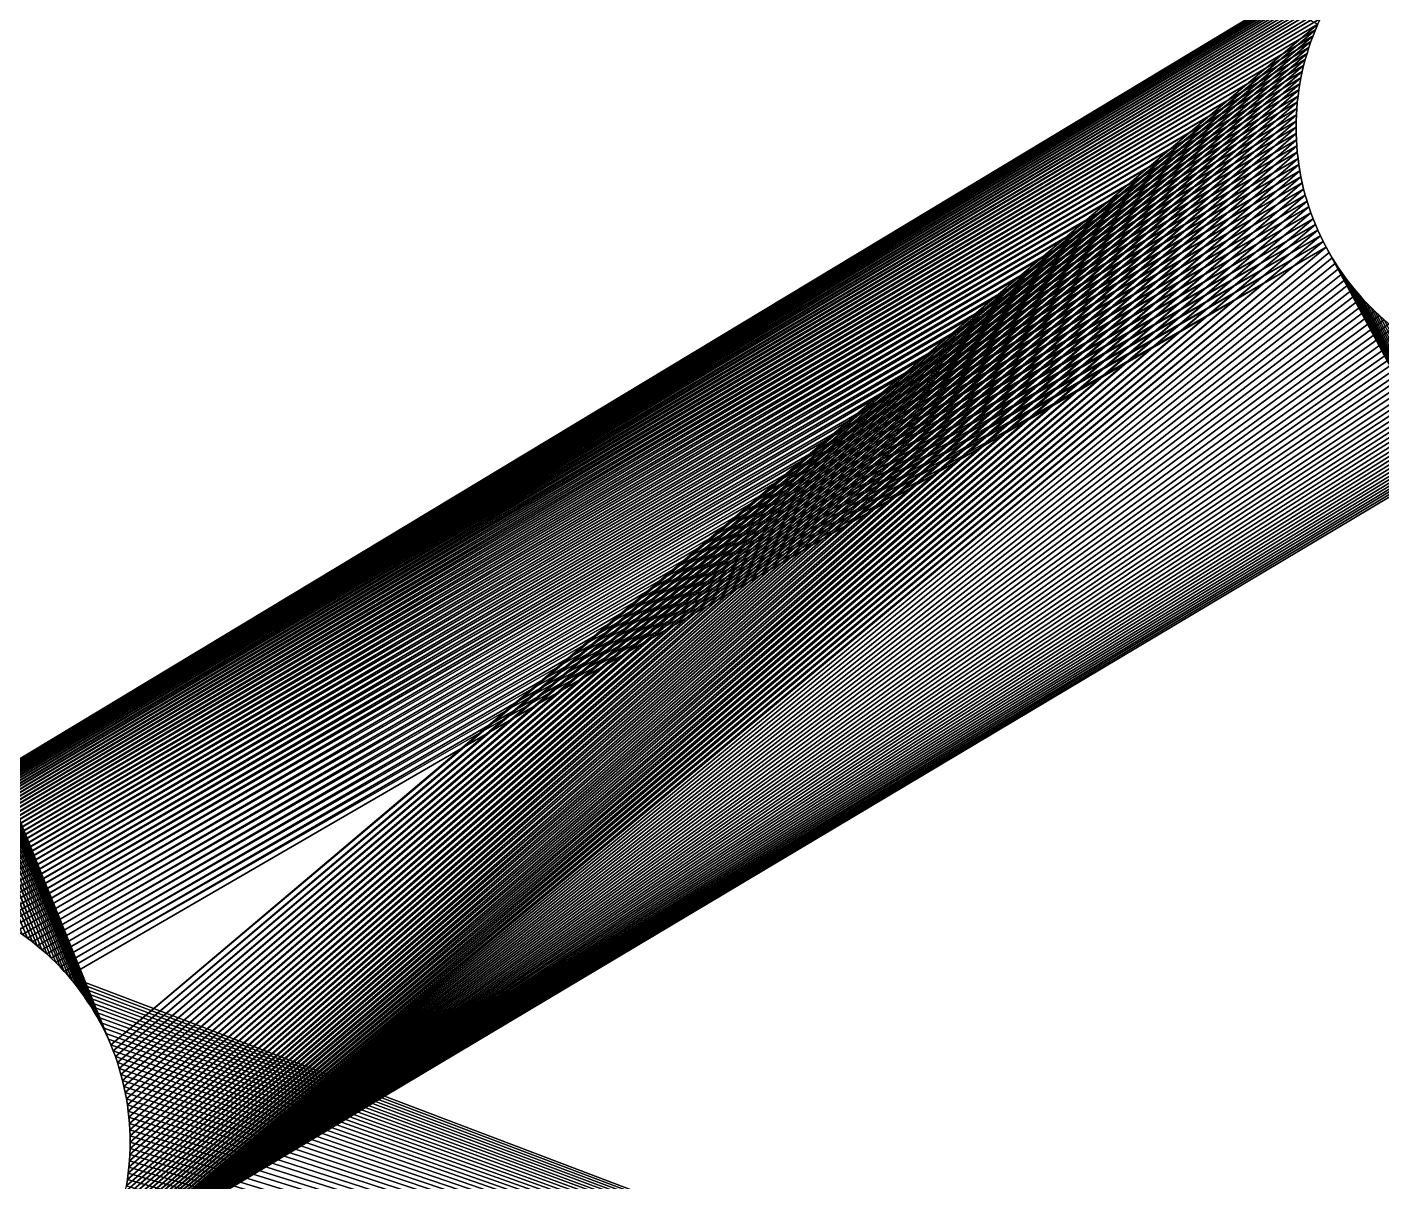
# Model space of a CAD drawing. Extents: x -751 to -532, y 243 to 386.
# Drawn here: x -572.05 to -546.67, y 253.88 to 275.51 of the extents above; entities that cross this region are included whole.
import ezdxf

# ---------------------------------------------------------------- set-up
doc = ezdxf.new("R2010")
doc.units = 0

msp = doc.modelspace()

# ---------------------------------------------------------------- linework, layer by layer
for points in [[(-571.771, 258.227, -3.492), (-586.206, 294.025, -3.492), (-586.01, 294.174, -3.492)], [(-571.683, 258.149, -3.492), (-586.01, 294.174, -3.492), (-585.825, 294.335, -3.492)], [(-571.683, 258.149, -3.492), (-571.771, 258.227, -3.492), (-586.01, 294.174, -3.492)], [(-571.598, 258.07, -3.492), (-571.683, 258.149, -3.492), (-585.825, 294.335, -3.492)], [(-571.514, 257.988, -3.492), (-571.598, 258.07, -3.492), (-585.825, 294.335, -3.492)], [(-571.432, 257.904, -3.492), (-571.514, 257.988, -3.492), (-585.825, 294.335, -3.492)], [(-571.353, 257.819, -3.492), (-571.432, 257.904, -3.492), (-585.825, 294.335, -3.492)], [(-571.275, 257.731, -3.492), (-571.353, 257.819, -3.492), (-585.825, 294.335, -3.492)], [(-571.2, 257.642, -3.492), (-571.275, 257.731, -3.492), (-585.825, 294.335, -3.492)], [(-571.127, 257.551, -3.492), (-571.2, 257.642, -3.492), (-585.825, 294.335, -3.492)], [(-571.056, 257.458, -3.492), (-571.127, 257.551, -3.492), (-585.825, 294.335, -3.492)], [(-570.988, 257.363, -3.492), (-571.056, 257.458, -3.492), (-585.825, 294.335, -3.492)], [(-570.922, 257.266, -3.492), (-570.988, 257.363, -3.492), (-585.825, 294.335, -3.492)], [(-570.858, 257.168, -3.492), (-570.922, 257.266, -3.492), (-585.825, 294.335, -3.492)], [(-570.797, 257.069, -3.492), (-570.858, 257.168, -3.492), (-585.825, 294.335, -3.492)], [(-570.738, 256.968, -3.492), (-570.797, 257.069, -3.492), (-585.825, 294.335, -3.492)], [(-570.681, 256.866, -3.492), (-570.738, 256.968, -3.492), (-585.825, 294.335, -3.492)], [(-570.627, 256.762, -3.492), (-570.681, 256.866, -3.492), (-585.825, 294.335, -3.492)], [(-570.576, 256.657, -3.492), (-570.627, 256.762, -3.492), (-585.825, 294.335, -3.492)], [(-570.528, 256.55, -3.492), (-570.576, 256.657, -3.492), (-585.825, 294.335, -3.492)], [(-570.482, 256.443, -3.492), (-570.528, 256.55, -3.492), (-585.825, 294.335, -3.492)], [(-570.482, 256.443, -3.492), (-585.825, 294.335, -3.492), (-547.869, 275.567, -3.492)], [(-571.86, 258.302, -3.492), (-586.411, 293.891, -3.492), (-586.206, 294.025, -3.492)], [(-571.771, 258.227, -3.492), (-571.86, 258.302, -3.492), (-586.206, 294.025, -3.492)], [(-572.044, 258.446, -3.492), (-586.847, 293.665, -3.492), (-586.625, 293.77, -3.492)], [(-572.044, 258.446, -3.492), (-572.139, 258.514, -3.492), (-586.847, 293.665, -3.492)], [(-571.951, 258.375, -3.492), (-586.625, 293.77, -3.492), (-586.411, 293.891, -3.492)], [(-571.951, 258.375, -3.492), (-572.044, 258.446, -3.492), (-586.625, 293.77, -3.492)], [(-571.86, 258.302, -3.492), (-571.951, 258.375, -3.492), (-586.411, 293.891, -3.492)], [(-577.33, 258.705, 3.492), (-546.713, 277.166, 3.492), (-586.411, 293.891, 3.492)], [(-577.33, 258.705, 3.492), (-577.229, 258.764, 3.492), (-546.713, 277.166, 3.492)], [(-577.229, 258.764, 3.492), (-577.126, 258.821, 3.492), (-546.713, 277.166, 3.492)], [(-577.126, 258.821, 3.492), (-577.023, 258.875, 3.492), (-546.713, 277.166, 3.492)], [(-577.023, 258.875, 3.492), (-546.799, 277.087, 3.492), (-546.713, 277.166, 3.492)], [(-577.023, 258.875, 3.492), (-576.918, 258.926, 3.492), (-546.799, 277.087, 3.492)], [(-576.918, 258.926, 3.492), (-546.882, 277.005, 3.492), (-546.799, 277.087, 3.492)], [(-576.918, 258.926, 3.492), (-576.811, 258.974, 3.492), (-546.882, 277.005, 3.492)], [(-576.811, 258.974, 3.492), (-546.964, 276.921, 3.492), (-546.882, 277.005, 3.492)], [(-576.811, 258.974, 3.492), (-576.704, 259.02, 3.492), (-546.964, 276.921, 3.492)], [(-576.704, 259.02, 3.492), (-547.044, 276.836, 3.492), (-546.964, 276.921, 3.492)], [(-576.704, 259.02, 3.492), (-576.595, 259.064, 3.492), (-547.044, 276.836, 3.492)], [(-576.595, 259.064, 3.492), (-547.121, 276.748, 3.492), (-547.044, 276.836, 3.492)], [(-576.595, 259.064, 3.492), (-576.486, 259.105, 3.492), (-547.121, 276.748, 3.492)], [(-576.486, 259.105, 3.492), (-547.196, 276.659, 3.492), (-547.121, 276.748, 3.492)], [(-576.486, 259.105, 3.492), (-576.375, 259.143, 3.492), (-547.196, 276.659, 3.492)], [(-576.375, 259.143, 3.492), (-547.269, 276.567, 3.492), (-547.196, 276.659, 3.492)], [(-576.375, 259.143, 3.492), (-576.264, 259.178, 3.492), (-547.269, 276.567, 3.492)], [(-576.264, 259.178, 3.492), (-547.34, 276.474, 3.492), (-547.269, 276.567, 3.492)], [(-576.264, 259.178, 3.492), (-576.152, 259.211, 3.492), (-547.34, 276.474, 3.492)], [(-576.152, 259.211, 3.492), (-547.409, 276.38, 3.492), (-547.34, 276.474, 3.492)], [(-576.152, 259.211, 3.492), (-576.039, 259.24, 3.492), (-547.409, 276.38, 3.492)], [(-576.039, 259.24, 3.492), (-547.475, 276.283, 3.492), (-547.409, 276.38, 3.492)], [(-576.039, 259.24, 3.492), (-575.925, 259.267, 3.492), (-547.475, 276.283, 3.492)], [(-575.925, 259.267, 3.492), (-547.538, 276.185, 3.492), (-547.475, 276.283, 3.492)], [(-575.925, 259.267, 3.492), (-575.811, 259.292, 3.492), (-547.538, 276.185, 3.492)], [(-575.811, 259.292, 3.492), (-547.6, 276.086, 3.492), (-547.538, 276.185, 3.492)], [(-575.811, 259.292, 3.492), (-575.696, 259.313, 3.492), (-547.6, 276.086, 3.492)], [(-575.696, 259.313, 3.492), (-547.659, 275.985, 3.492), (-547.6, 276.086, 3.492)], [(-575.696, 259.313, 3.492), (-575.58, 259.331, 3.492), (-547.659, 275.985, 3.492)], [(-575.58, 259.331, 3.492), (-547.715, 275.882, 3.492), (-547.659, 275.985, 3.492)], [(-575.58, 259.331, 3.492), (-575.464, 259.347, 3.492), (-547.715, 275.882, 3.492)], [(-575.464, 259.347, 3.492), (-547.769, 275.779, 3.492), (-547.715, 275.882, 3.492)], [(-575.464, 259.347, 3.492), (-575.348, 259.36, 3.492), (-547.769, 275.779, 3.492)], [(-575.348, 259.36, 3.492), (-547.82, 275.674, 3.492), (-547.769, 275.779, 3.492)], [(-575.348, 259.36, 3.492), (-575.232, 259.37, 3.492), (-547.82, 275.674, 3.492)], [(-575.232, 259.37, 3.492), (-547.869, 275.567, 3.492), (-547.82, 275.674, 3.492)], [(-575.232, 259.37, 3.492), (-575.115, 259.377, 3.492), (-547.869, 275.567, 3.492)], [(-575.115, 259.377, 3.492), (-547.915, 275.46, 3.492), (-547.869, 275.567, 3.492)], [(-575.115, 259.377, 3.492), (-574.998, 259.382, 3.492), (-547.915, 275.46, 3.492)], [(-574.998, 259.382, 3.492), (-547.958, 275.351, 3.492), (-547.915, 275.46, 3.492)], [(-570.482, 256.443, -3.492), (-547.869, 275.567, -3.492), (-547.915, 275.46, -3.492)], [(-570.438, 256.335, -3.492), (-570.482, 256.443, -3.492), (-547.915, 275.46, -3.492)], [(-570.438, 256.335, -3.492), (-547.915, 275.46, -3.492), (-547.958, 275.351, -3.492)], [(-547.958, 275.351, 3.492), (-547.958, 275.351, -3.492), (-547.915, 275.46, -3.492)], [(-547.958, 275.351, 3.492), (-547.915, 275.46, -3.492), (-547.915, 275.46, 3.492)], [(-547.915, 275.46, 3.492), (-547.915, 275.46, -3.492), (-547.869, 275.567, -3.492)], [(-547.915, 275.46, 3.492), (-547.869, 275.567, -3.492), (-547.869, 275.567, 3.492)], [(-574.998, 259.382, 3.492), (-574.881, 259.383, 3.492), (-547.958, 275.351, 3.492)], [(-574.881, 259.383, 3.492), (-547.999, 275.242, 3.492), (-547.958, 275.351, 3.492)], [(-574.881, 259.383, 3.492), (-574.765, 259.382, 3.492), (-547.999, 275.242, 3.492)], [(-574.765, 259.382, 3.492), (-548.037, 275.131, 3.492), (-547.999, 275.242, 3.492)], [(-574.765, 259.382, 3.492), (-574.648, 259.377, 3.492), (-548.037, 275.131, 3.492)], [(-574.648, 259.377, 3.492), (-548.072, 275.02, 3.492), (-548.037, 275.131, 3.492)], [(-570.397, 256.225, -3.492), (-570.438, 256.335, -3.492), (-547.958, 275.351, -3.492)], [(-570.397, 256.225, -3.492), (-547.958, 275.351, -3.492), (-547.999, 275.242, -3.492)], [(-570.359, 256.114, -3.492), (-570.397, 256.225, -3.492), (-547.999, 275.242, -3.492)], [(-570.359, 256.114, -3.492), (-547.999, 275.242, -3.492), (-548.037, 275.131, -3.492)], [(-570.324, 256.003, -3.492), (-570.359, 256.114, -3.492), (-548.037, 275.131, -3.492)], [(-570.324, 256.003, -3.492), (-548.037, 275.131, -3.492), (-548.072, 275.02, -3.492)], [(-548.072, 275.02, 3.492), (-548.072, 275.02, -3.492), (-548.037, 275.131, -3.492)], [(-548.072, 275.02, 3.492), (-548.037, 275.131, -3.492), (-548.037, 275.131, 3.492)], [(-548.037, 275.131, 3.492), (-548.037, 275.131, -3.492), (-547.999, 275.242, -3.492)], [(-548.037, 275.131, 3.492), (-547.999, 275.242, -3.492), (-547.999, 275.242, 3.492)], [(-547.999, 275.242, 3.492), (-547.999, 275.242, -3.492), (-547.958, 275.351, -3.492)], [(-547.999, 275.242, 3.492), (-547.958, 275.351, -3.492), (-547.958, 275.351, 3.492)], [(-574.648, 259.377, 3.492), (-574.531, 259.37, 3.492), (-548.072, 275.02, 3.492)], [(-574.531, 259.37, 3.492), (-548.105, 274.908, 3.492), (-548.072, 275.02, 3.492)], [(-574.531, 259.37, 3.492), (-574.415, 259.36, 3.492), (-548.105, 274.908, 3.492)], [(-574.415, 259.36, 3.492), (-548.135, 274.795, 3.492), (-548.105, 274.908, 3.492)], [(-570.291, 255.891, -3.492), (-570.324, 256.003, -3.492), (-548.072, 275.02, -3.492)], [(-570.291, 255.891, -3.492), (-548.072, 275.02, -3.492), (-548.105, 274.908, -3.492)], [(-570.262, 255.778, -3.492), (-570.291, 255.891, -3.492), (-548.105, 274.908, -3.492)], [(-570.262, 255.778, -3.492), (-548.105, 274.908, -3.492), (-548.135, 274.795, -3.492)], [(-548.135, 274.795, 3.492), (-548.135, 274.795, -3.492), (-548.105, 274.908, -3.492)], [(-548.135, 274.795, 3.492), (-548.105, 274.908, -3.492), (-548.105, 274.908, 3.492)], [(-548.105, 274.908, 3.492), (-548.105, 274.908, -3.492), (-548.072, 275.02, -3.492)], [(-548.105, 274.908, 3.492), (-548.072, 275.02, -3.492), (-548.072, 275.02, 3.492)], [(-574.415, 259.36, 3.492), (-574.298, 259.347, 3.492), (-548.135, 274.795, 3.492)], [(-574.298, 259.347, 3.492), (-548.162, 274.681, 3.492), (-548.135, 274.795, 3.492)], [(-574.298, 259.347, 3.492), (-574.183, 259.331, 3.492), (-548.162, 274.681, 3.492)], [(-574.183, 259.331, 3.492), (-548.186, 274.566, 3.492), (-548.162, 274.681, 3.492)], [(-570.235, 255.664, -3.492), (-570.262, 255.778, -3.492), (-548.135, 274.795, -3.492)], [(-570.235, 255.664, -3.492), (-548.135, 274.795, -3.492), (-548.162, 274.681, -3.492)], [(-570.21, 255.55, -3.492), (-570.235, 255.664, -3.492), (-548.162, 274.681, -3.492)], [(-570.21, 255.55, -3.492), (-548.162, 274.681, -3.492), (-548.186, 274.566, -3.492)], [(-548.186, 274.566, 3.492), (-548.186, 274.566, -3.492), (-548.162, 274.681, -3.492)], [(-548.186, 274.566, 3.492), (-548.162, 274.681, -3.492), (-548.162, 274.681, 3.492)], [(-548.162, 274.681, 3.492), (-548.162, 274.681, -3.492), (-548.135, 274.795, -3.492)], [(-548.162, 274.681, 3.492), (-548.135, 274.795, -3.492), (-548.135, 274.795, 3.492)], [(-574.183, 259.331, 3.492), (-574.067, 259.313, 3.492), (-548.186, 274.566, 3.492)], [(-574.067, 259.313, 3.492), (-548.207, 274.452, 3.492), (-548.186, 274.566, 3.492)], [(-574.067, 259.313, 3.492), (-573.952, 259.292, 3.492), (-548.207, 274.452, 3.492)], [(-573.952, 259.292, 3.492), (-548.226, 274.336, 3.492), (-548.207, 274.452, 3.492)], [(-570.189, 255.435, -3.492), (-570.21, 255.55, -3.492), (-548.186, 274.566, -3.492)], [(-570.189, 255.435, -3.492), (-548.186, 274.566, -3.492), (-548.207, 274.452, -3.492)], [(-570.171, 255.319, -3.492), (-570.189, 255.435, -3.492), (-548.207, 274.452, -3.492)], [(-570.171, 255.319, -3.492), (-548.207, 274.452, -3.492), (-548.226, 274.336, -3.492)], [(-548.226, 274.336, 3.492), (-548.226, 274.336, -3.492), (-548.207, 274.452, -3.492)], [(-548.226, 274.336, 3.492), (-548.207, 274.452, -3.492), (-548.207, 274.452, 3.492)], [(-548.207, 274.452, 3.492), (-548.207, 274.452, -3.492), (-548.186, 274.566, -3.492)], [(-548.207, 274.452, 3.492), (-548.186, 274.566, -3.492), (-548.186, 274.566, 3.492)], [(-573.952, 259.292, 3.492), (-573.838, 259.267, 3.492), (-548.226, 274.336, 3.492)], [(-573.838, 259.267, 3.492), (-548.241, 274.22, 3.492), (-548.226, 274.336, 3.492)], [(-573.838, 259.267, 3.492), (-573.724, 259.24, 3.492), (-548.241, 274.22, 3.492)], [(-573.724, 259.24, 3.492), (-548.254, 274.104, 3.492), (-548.241, 274.22, 3.492)], [(-570.155, 255.203, -3.492), (-570.171, 255.319, -3.492), (-548.226, 274.336, -3.492)], [(-570.155, 255.203, -3.492), (-548.226, 274.336, -3.492), (-548.241, 274.22, -3.492)], [(-570.142, 255.087, -3.492), (-570.155, 255.203, -3.492), (-548.241, 274.22, -3.492)], [(-570.142, 255.087, -3.492), (-548.241, 274.22, -3.492), (-548.254, 274.104, -3.492)], [(-548.254, 274.104, 3.492), (-548.254, 274.104, -3.492), (-548.241, 274.22, -3.492)], [(-548.254, 274.104, 3.492), (-548.241, 274.22, -3.492), (-548.241, 274.22, 3.492)], [(-548.241, 274.22, 3.492), (-548.241, 274.22, -3.492), (-548.226, 274.336, -3.492)], [(-548.241, 274.22, 3.492), (-548.226, 274.336, -3.492), (-548.226, 274.336, 3.492)], [(-573.724, 259.24, 3.492), (-573.611, 259.211, 3.492), (-548.254, 274.104, 3.492)], [(-573.611, 259.211, 3.492), (-548.264, 273.988, 3.492), (-548.254, 274.104, 3.492)], [(-573.611, 259.211, 3.492), (-573.499, 259.178, 3.492), (-548.264, 273.988, 3.492)], [(-573.499, 259.178, 3.492), (-548.272, 273.871, 3.492), (-548.264, 273.988, 3.492)], [(-573.499, 259.178, 3.492), (-573.388, 259.143, 3.492), (-548.272, 273.871, 3.492)], [(-573.388, 259.143, 3.492), (-548.276, 273.754, 3.492), (-548.272, 273.871, 3.492)], [(-570.132, 254.971, -3.492), (-570.142, 255.087, -3.492), (-548.254, 274.104, -3.492)], [(-570.132, 254.971, -3.492), (-548.254, 274.104, -3.492), (-548.264, 273.988, -3.492)], [(-570.125, 254.854, -3.492), (-570.132, 254.971, -3.492), (-548.264, 273.988, -3.492)], [(-570.125, 254.854, -3.492), (-548.264, 273.988, -3.492), (-548.272, 273.871, -3.492)], [(-570.12, 254.737, -3.492), (-570.125, 254.854, -3.492), (-548.272, 273.871, -3.492)], [(-570.12, 254.737, -3.492), (-548.272, 273.871, -3.492), (-548.276, 273.754, -3.492)], [(-548.276, 273.754, 3.492), (-548.276, 273.754, -3.492), (-548.272, 273.871, -3.492)], [(-548.276, 273.754, 3.492), (-548.272, 273.871, -3.492), (-548.272, 273.871, 3.492)], [(-548.272, 273.871, 3.492), (-548.272, 273.871, -3.492), (-548.264, 273.988, -3.492)], [(-548.272, 273.871, 3.492), (-548.264, 273.988, -3.492), (-548.264, 273.988, 3.492)], [(-548.264, 273.988, 3.492), (-548.264, 273.988, -3.492), (-548.254, 274.104, -3.492)], [(-548.264, 273.988, 3.492), (-548.254, 274.104, -3.492), (-548.254, 274.104, 3.492)], [(-573.388, 259.143, 3.492), (-573.277, 259.105, 3.492), (-548.276, 273.754, 3.492)], [(-573.277, 259.105, 3.492), (-548.277, 273.637, 3.492), (-548.276, 273.754, 3.492)], [(-573.277, 259.105, 3.492), (-573.167, 259.064, 3.492), (-548.277, 273.637, 3.492)], [(-573.167, 259.064, 3.492), (-548.276, 273.521, 3.492), (-548.277, 273.637, 3.492)], [(-570.119, 254.621, -3.492), (-570.12, 254.737, -3.492), (-548.276, 273.754, -3.492)], [(-570.12, 254.504, -3.492), (-570.119, 254.621, -3.492), (-548.277, 273.637, -3.492)], [(-570.12, 254.504, -3.492), (-548.277, 273.637, -3.492), (-548.276, 273.521, -3.492)], [(-570.119, 254.621, -3.492), (-548.276, 273.754, -3.492), (-548.277, 273.637, -3.492)], [(-548.277, 273.637, 3.492), (-548.277, 273.637, -3.492), (-548.276, 273.754, -3.492)], [(-548.277, 273.637, 3.492), (-548.276, 273.754, -3.492), (-548.276, 273.754, 3.492)], [(-548.276, 273.521, 3.492), (-548.276, 273.521, -3.492), (-548.277, 273.637, -3.492)], [(-548.276, 273.521, 3.492), (-548.277, 273.637, -3.492), (-548.277, 273.637, 3.492)], [(-573.167, 259.064, 3.492), (-573.059, 259.02, 3.492), (-548.276, 273.521, 3.492)], [(-573.059, 259.02, 3.492), (-548.272, 273.404, 3.492), (-548.276, 273.521, 3.492)], [(-573.059, 259.02, 3.492), (-572.951, 258.974, 3.492), (-548.272, 273.404, 3.492)], [(-572.951, 258.974, 3.492), (-548.264, 273.287, 3.492), (-548.272, 273.404, 3.492)], [(-570.132, 254.27, -3.492), (-570.125, 254.387, -3.492), (-548.272, 273.404, -3.492)], [(-570.132, 254.27, -3.492), (-548.272, 273.404, -3.492), (-548.264, 273.287, -3.492)], [(-570.125, 254.387, -3.492), (-570.12, 254.504, -3.492), (-548.276, 273.521, -3.492)], [(-570.125, 254.387, -3.492), (-548.276, 273.521, -3.492), (-548.272, 273.404, -3.492)], [(-548.272, 273.404, 3.492), (-548.272, 273.404, -3.492), (-548.276, 273.521, -3.492)], [(-548.272, 273.404, 3.492), (-548.276, 273.521, -3.492), (-548.276, 273.521, 3.492)], [(-548.264, 273.287, 3.492), (-548.264, 273.287, -3.492), (-548.272, 273.404, -3.492)], [(-548.264, 273.287, 3.492), (-548.272, 273.404, -3.492), (-548.272, 273.404, 3.492)], [(-572.951, 258.974, 3.492), (-572.845, 258.926, 3.492), (-548.264, 273.287, 3.492)], [(-572.845, 258.926, 3.492), (-548.254, 273.171, 3.492), (-548.264, 273.287, 3.492)], [(-572.845, 258.926, 3.492), (-572.74, 258.875, 3.492), (-548.254, 273.171, 3.492)], [(-572.74, 258.875, 3.492), (-548.241, 273.054, 3.492), (-548.254, 273.171, 3.492)], [(-570.155, 254.038, -3.492), (-570.142, 254.154, -3.492), (-548.254, 273.171, -3.492)], [(-570.155, 254.038, -3.492), (-548.254, 273.171, -3.492), (-548.241, 273.054, -3.492)], [(-570.142, 254.154, -3.492), (-570.132, 254.27, -3.492), (-548.264, 273.287, -3.492)], [(-570.142, 254.154, -3.492), (-548.264, 273.287, -3.492), (-548.254, 273.171, -3.492)], [(-548.254, 273.171, 3.492), (-548.254, 273.171, -3.492), (-548.264, 273.287, -3.492)], [(-548.254, 273.171, 3.492), (-548.264, 273.287, -3.492), (-548.264, 273.287, 3.492)], [(-548.241, 273.054, 3.492), (-548.241, 273.054, -3.492), (-548.254, 273.171, -3.492)], [(-548.241, 273.054, 3.492), (-548.254, 273.171, -3.492), (-548.254, 273.171, 3.492)], [(-572.74, 258.875, 3.492), (-572.636, 258.821, 3.492), (-548.241, 273.054, 3.492)], [(-572.636, 258.821, 3.492), (-548.226, 272.939, 3.492), (-548.241, 273.054, 3.492)], [(-572.636, 258.821, 3.492), (-572.534, 258.764, 3.492), (-548.226, 272.939, 3.492)], [(-572.534, 258.764, 3.492), (-548.207, 272.823, 3.492), (-548.226, 272.939, 3.492)], [(-570.189, 253.806, -3.492), (-570.171, 253.922, -3.492), (-548.226, 272.939, -3.492)], [(-570.189, 253.806, -3.492), (-548.226, 272.939, -3.492), (-548.207, 272.823, -3.492)], [(-570.171, 253.922, -3.492), (-570.155, 254.038, -3.492), (-548.241, 273.054, -3.492)], [(-570.171, 253.922, -3.492), (-548.241, 273.054, -3.492), (-548.226, 272.939, -3.492)], [(-548.226, 272.939, 3.492), (-548.226, 272.939, -3.492), (-548.241, 273.054, -3.492)], [(-548.226, 272.939, 3.492), (-548.241, 273.054, -3.492), (-548.241, 273.054, 3.492)], [(-548.207, 272.823, 3.492), (-548.207, 272.823, -3.492), (-548.226, 272.939, -3.492)], [(-548.207, 272.823, 3.492), (-548.226, 272.939, -3.492), (-548.226, 272.939, 3.492)], [(-572.534, 258.764, 3.492), (-572.433, 258.705, 3.492), (-548.207, 272.823, 3.492)], [(-572.433, 258.705, 3.492), (-548.186, 272.708, 3.492), (-548.207, 272.823, 3.492)], [(-572.433, 258.705, 3.492), (-572.333, 258.644, 3.492), (-548.186, 272.708, 3.492)], [(-572.333, 258.644, 3.492), (-548.162, 272.594, 3.492), (-548.186, 272.708, 3.492)], [(-572.333, 258.644, 3.492), (-572.236, 258.58, 3.492), (-548.162, 272.594, 3.492)], [(-572.236, 258.58, 3.492), (-548.135, 272.48, 3.492), (-548.162, 272.594, 3.492)], [(-570.262, 253.463, -3.492), (-570.235, 253.577, -3.492), (-548.162, 272.594, -3.492)], [(-570.262, 253.463, -3.492), (-548.162, 272.594, -3.492), (-548.135, 272.48, -3.492)], [(-570.235, 253.577, -3.492), (-570.21, 253.691, -3.492), (-548.186, 272.708, -3.492)], [(-570.235, 253.577, -3.492), (-548.186, 272.708, -3.492), (-548.162, 272.594, -3.492)], [(-570.21, 253.691, -3.492), (-570.189, 253.806, -3.492), (-548.207, 272.823, -3.492)], [(-570.21, 253.691, -3.492), (-548.207, 272.823, -3.492), (-548.186, 272.708, -3.492)], [(-548.186, 272.708, 3.492), (-548.186, 272.708, -3.492), (-548.207, 272.823, -3.492)], [(-548.186, 272.708, 3.492), (-548.207, 272.823, -3.492), (-548.207, 272.823, 3.492)], [(-548.162, 272.594, 3.492), (-548.162, 272.594, -3.492), (-548.186, 272.708, -3.492)], [(-548.162, 272.594, 3.492), (-548.186, 272.708, -3.492), (-548.186, 272.708, 3.492)], [(-548.135, 272.48, 3.492), (-548.135, 272.48, -3.492), (-548.162, 272.594, -3.492)], [(-548.135, 272.48, 3.492), (-548.162, 272.594, -3.492), (-548.162, 272.594, 3.492)], [(-572.236, 258.58, 3.492), (-572.139, 258.514, 3.492), (-548.135, 272.48, 3.492)], [(-572.139, 258.514, 3.492), (-548.105, 272.367, 3.492), (-548.135, 272.48, 3.492)], [(-572.139, 258.514, 3.492), (-572.044, 258.446, 3.492), (-548.105, 272.367, 3.492)], [(-572.044, 258.446, 3.492), (-548.072, 272.255, 3.492), (-548.105, 272.367, 3.492)], [(-570.324, 253.238, -3.492), (-570.291, 253.35, -3.492), (-548.105, 272.367, -3.492)], [(-570.324, 253.238, -3.492), (-548.105, 272.367, -3.492), (-548.072, 272.255, -3.492)], [(-570.291, 253.35, -3.492), (-570.262, 253.463, -3.492), (-548.135, 272.48, -3.492)], [(-570.291, 253.35, -3.492), (-548.135, 272.48, -3.492), (-548.105, 272.367, -3.492)], [(-548.105, 272.367, 3.492), (-548.105, 272.367, -3.492), (-548.135, 272.48, -3.492)], [(-548.105, 272.367, 3.492), (-548.135, 272.48, -3.492), (-548.135, 272.48, 3.492)], [(-548.072, 272.255, 3.492), (-548.072, 272.255, -3.492), (-548.105, 272.367, -3.492)], [(-548.072, 272.255, 3.492), (-548.105, 272.367, -3.492), (-548.105, 272.367, 3.492)], [(-572.044, 258.446, 3.492), (-571.951, 258.375, 3.492), (-548.072, 272.255, 3.492)], [(-571.951, 258.375, 3.492), (-548.037, 272.143, 3.492), (-548.072, 272.255, 3.492)], [(-571.951, 258.375, 3.492), (-571.86, 258.302, 3.492), (-548.037, 272.143, 3.492)], [(-571.86, 258.302, 3.492), (-547.999, 272.033, 3.492), (-548.037, 272.143, 3.492)], [(-570.397, 253.016, -3.492), (-570.359, 253.127, -3.492), (-548.037, 272.143, -3.492)], [(-570.397, 253.016, -3.492), (-548.037, 272.143, -3.492), (-547.999, 272.033, -3.492)], [(-570.359, 253.127, -3.492), (-570.324, 253.238, -3.492), (-548.072, 272.255, -3.492)], [(-570.359, 253.127, -3.492), (-548.072, 272.255, -3.492), (-548.037, 272.143, -3.492)], [(-548.037, 272.143, 3.492), (-548.037, 272.143, -3.492), (-548.072, 272.255, -3.492)], [(-548.037, 272.143, 3.492), (-548.072, 272.255, -3.492), (-548.072, 272.255, 3.492)], [(-547.999, 272.033, 3.492), (-547.999, 272.033, -3.492), (-548.037, 272.143, -3.492)], [(-547.999, 272.033, 3.492), (-548.037, 272.143, -3.492), (-548.037, 272.143, 3.492)], [(-571.86, 258.302, 3.492), (-571.771, 258.227, 3.492), (-547.999, 272.033, 3.492)], [(-571.771, 258.227, 3.492), (-547.958, 271.923, 3.492), (-547.999, 272.033, 3.492)], [(-571.771, 258.227, 3.492), (-571.683, 258.149, 3.492), (-547.958, 271.923, 3.492)], [(-571.683, 258.149, 3.492), (-547.915, 271.815, 3.492), (-547.958, 271.923, 3.492)], [(-570.482, 252.798, -3.492), (-570.438, 252.907, -3.492), (-547.958, 271.923, -3.492)], [(-570.482, 252.798, -3.492), (-547.958, 271.923, -3.492), (-547.915, 271.815, -3.492)], [(-570.438, 252.907, -3.492), (-570.397, 253.016, -3.492), (-547.999, 272.033, -3.492)], [(-570.438, 252.907, -3.492), (-547.999, 272.033, -3.492), (-547.958, 271.923, -3.492)], [(-547.958, 271.923, 3.492), (-547.958, 271.923, -3.492), (-547.999, 272.033, -3.492)], [(-547.958, 271.923, 3.492), (-547.999, 272.033, -3.492), (-547.999, 272.033, 3.492)], [(-547.915, 271.815, 3.492), (-547.915, 271.815, -3.492), (-547.958, 271.923, -3.492)], [(-547.915, 271.815, 3.492), (-547.958, 271.923, -3.492), (-547.958, 271.923, 3.492)], [(-571.683, 258.149, 3.492), (-571.598, 258.07, 3.492), (-547.915, 271.815, 3.492)], [(-571.598, 258.07, 3.492), (-547.869, 271.707, 3.492), (-547.915, 271.815, 3.492)], [(-571.598, 258.07, 3.492), (-571.514, 257.988, 3.492), (-547.869, 271.707, 3.492)], [(-571.514, 257.988, 3.492), (-547.82, 271.601, 3.492), (-547.869, 271.707, 3.492)], [(-571.514, 257.988, 3.492), (-571.432, 257.904, 3.492), (-547.82, 271.601, 3.492)], [(-571.432, 257.904, 3.492), (-547.769, 271.496, 3.492), (-547.82, 271.601, 3.492)], [(-570.627, 252.479, -3.492), (-570.576, 252.584, -3.492), (-547.82, 271.601, -3.492)], [(-570.627, 252.479, -3.492), (-547.82, 271.601, -3.492), (-547.769, 271.496, -3.492)], [(-570.576, 252.584, -3.492), (-570.528, 252.691, -3.492), (-547.869, 271.707, -3.492)], [(-570.576, 252.584, -3.492), (-547.869, 271.707, -3.492), (-547.82, 271.601, -3.492)], [(-570.528, 252.691, -3.492), (-570.482, 252.798, -3.492), (-547.915, 271.815, -3.492)], [(-570.528, 252.691, -3.492), (-547.915, 271.815, -3.492), (-547.869, 271.707, -3.492)], [(-547.869, 271.707, 3.492), (-547.869, 271.707, -3.492), (-547.915, 271.815, -3.492)], [(-547.869, 271.707, 3.492), (-547.915, 271.815, -3.492), (-547.915, 271.815, 3.492)], [(-547.82, 271.601, 3.492), (-547.82, 271.601, -3.492), (-547.869, 271.707, -3.492)], [(-547.82, 271.601, 3.492), (-547.869, 271.707, -3.492), (-547.869, 271.707, 3.492)], [(-547.769, 271.496, 3.492), (-547.769, 271.496, -3.492), (-547.82, 271.601, -3.492)], [(-547.769, 271.496, 3.492), (-547.82, 271.601, -3.492), (-547.82, 271.601, 3.492)], [(-571.432, 257.904, 3.492), (-571.353, 257.819, 3.492), (-547.769, 271.496, 3.492)], [(-571.353, 257.819, 3.492), (-547.715, 271.392, 3.492), (-547.769, 271.496, 3.492)], [(-571.353, 257.819, 3.492), (-571.275, 257.731, 3.492), (-547.715, 271.392, 3.492)], [(-571.275, 257.731, 3.492), (-532.462, 242.99, 3.492), (-547.715, 271.392, 3.492)], [(-570.738, 252.273, -3.492), (-570.681, 252.375, -3.492), (-547.715, 271.392, -3.492)], [(-570.738, 252.273, -3.492), (-547.715, 271.392, -3.492), (-547.659, 271.29, -3.492)], [(-570.681, 252.375, -3.492), (-570.627, 252.479, -3.492), (-547.769, 271.496, -3.492)], [(-570.681, 252.375, -3.492), (-547.769, 271.496, -3.492), (-547.715, 271.392, -3.492)], [(-547.715, 271.392, 3.492), (-547.715, 271.392, -3.492), (-547.769, 271.496, -3.492)], [(-547.715, 271.392, 3.492), (-547.769, 271.496, -3.492), (-547.769, 271.496, 3.492)], [(-532.462, 242.99, 3.492), (-547.659, 271.29, 3.492), (-547.715, 271.392, 3.492)], [(-547.659, 271.29, 3.492), (-547.659, 271.29, -3.492), (-547.715, 271.392, -3.492)], [(-547.659, 271.29, 3.492), (-547.715, 271.392, -3.492), (-547.715, 271.392, 3.492)], [(-570.738, 252.273, -3.492), (-547.659, 271.29, -3.492), (-547.6, 271.189, -3.492)], [(-570.738, 252.273, -3.492), (-547.6, 271.189, -3.492), (-547.538, 271.089, -3.492)], [(-570.738, 252.273, -3.492), (-547.538, 271.089, -3.492), (-547.475, 270.991, -3.492)], [(-532.462, 242.99, 3.492), (-547.6, 271.189, 3.492), (-547.659, 271.29, 3.492)], [(-547.6, 271.189, 3.492), (-547.6, 271.189, -3.492), (-547.659, 271.29, -3.492)], [(-547.6, 271.189, 3.492), (-547.659, 271.29, -3.492), (-547.659, 271.29, 3.492)], [(-532.462, 242.99, 3.492), (-547.538, 271.089, 3.492), (-547.6, 271.189, 3.492)], [(-547.538, 271.089, 3.492), (-547.538, 271.089, -3.492), (-547.6, 271.189, -3.492)], [(-547.538, 271.089, 3.492), (-547.6, 271.189, -3.492), (-547.6, 271.189, 3.492)], [(-532.462, 242.99, 3.492), (-547.475, 270.991, 3.492), (-547.538, 271.089, 3.492)], [(-547.475, 270.991, 3.492), (-547.475, 270.991, -3.492), (-547.538, 271.089, -3.492)], [(-547.475, 270.991, 3.492), (-547.538, 271.089, -3.492), (-547.538, 271.089, 3.492)], [(-570.738, 252.273, -3.492), (-547.475, 270.991, -3.492), (-547.409, 270.895, -3.492)], [(-570.738, 252.273, -3.492), (-547.409, 270.895, -3.492), (-547.34, 270.8, -3.492)], [(-532.462, 242.99, 3.492), (-547.409, 270.895, 3.492), (-547.475, 270.991, 3.492)], [(-547.409, 270.895, 3.492), (-547.409, 270.895, -3.492), (-547.475, 270.991, -3.492)], [(-547.409, 270.895, 3.492), (-547.475, 270.991, -3.492), (-547.475, 270.991, 3.492)], [(-532.462, 242.99, 3.492), (-547.34, 270.8, 3.492), (-547.409, 270.895, 3.492)], [(-547.34, 270.8, 3.492), (-547.34, 270.8, -3.492), (-547.409, 270.895, -3.492)], [(-547.34, 270.8, 3.492), (-547.409, 270.895, -3.492), (-547.409, 270.895, 3.492)], [(-570.738, 252.273, -3.492), (-547.34, 270.8, -3.492), (-547.269, 270.707, -3.492)], [(-570.738, 252.273, -3.492), (-547.269, 270.707, -3.492), (-547.196, 270.616, -3.492)], [(-570.738, 252.273, -3.492), (-547.196, 270.616, -3.492), (-547.121, 270.527, -3.492)], [(-532.462, 242.99, 3.492), (-547.269, 270.707, 3.492), (-547.34, 270.8, 3.492)], [(-547.269, 270.707, 3.492), (-547.269, 270.707, -3.492), (-547.34, 270.8, -3.492)], [(-547.269, 270.707, 3.492), (-547.34, 270.8, -3.492), (-547.34, 270.8, 3.492)], [(-532.462, 242.99, 3.492), (-547.196, 270.616, 3.492), (-547.269, 270.707, 3.492)], [(-547.196, 270.616, 3.492), (-547.196, 270.616, -3.492), (-547.269, 270.707, -3.492)], [(-547.196, 270.616, 3.492), (-547.269, 270.707, -3.492), (-547.269, 270.707, 3.492)], [(-532.462, 242.99, 3.492), (-547.121, 270.527, 3.492), (-547.196, 270.616, 3.492)], [(-547.121, 270.527, 3.492), (-547.121, 270.527, -3.492), (-547.196, 270.616, -3.492)], [(-547.121, 270.527, 3.492), (-547.196, 270.616, -3.492), (-547.196, 270.616, 3.492)], [(-570.738, 252.273, -3.492), (-547.121, 270.527, -3.492), (-547.044, 270.439, -3.492)], [(-570.738, 252.273, -3.492), (-547.044, 270.439, -3.492), (-546.964, 270.353, -3.492)], [(-570.738, 252.273, -3.492), (-546.964, 270.353, -3.492), (-546.882, 270.27, -3.492)], [(-532.462, 242.99, 3.492), (-547.044, 270.439, 3.492), (-547.121, 270.527, 3.492)], [(-547.044, 270.439, 3.492), (-547.044, 270.439, -3.492), (-547.121, 270.527, -3.492)], [(-547.044, 270.439, 3.492), (-547.121, 270.527, -3.492), (-547.121, 270.527, 3.492)], [(-532.462, 242.99, 3.492), (-546.964, 270.353, 3.492), (-547.044, 270.439, 3.492)], [(-546.964, 270.353, 3.492), (-546.964, 270.353, -3.492), (-547.044, 270.439, -3.492)], [(-546.964, 270.353, 3.492), (-547.044, 270.439, -3.492), (-547.044, 270.439, 3.492)], [(-532.462, 242.99, 3.492), (-546.882, 270.27, 3.492), (-546.964, 270.353, 3.492)], [(-546.882, 270.27, 3.492), (-546.882, 270.27, -3.492), (-546.964, 270.353, -3.492)], [(-546.882, 270.27, 3.492), (-546.964, 270.353, -3.492), (-546.964, 270.353, 3.492)], [(-570.738, 252.273, -3.492), (-546.882, 270.27, -3.492), (-546.799, 270.188, -3.492)], [(-570.738, 252.273, -3.492), (-546.799, 270.188, -3.492), (-546.713, 270.109, -3.492)], [(-570.738, 252.273, -3.492), (-546.713, 270.109, -3.492), (-546.625, 270.031, -3.492)], [(-532.462, 242.99, 3.492), (-546.799, 270.188, 3.492), (-546.882, 270.27, 3.492)], [(-546.799, 270.188, 3.492), (-546.799, 270.188, -3.492), (-546.882, 270.27, -3.492)], [(-546.799, 270.188, 3.492), (-546.882, 270.27, -3.492), (-546.882, 270.27, 3.492)], [(-532.462, 242.99, 3.492), (-546.713, 270.109, 3.492), (-546.799, 270.188, 3.492)], [(-546.713, 270.109, 3.492), (-546.713, 270.109, -3.492), (-546.799, 270.188, -3.492)], [(-546.713, 270.109, 3.492), (-546.799, 270.188, -3.492), (-546.799, 270.188, 3.492)], [(-532.462, 242.99, 3.492), (-546.625, 270.031, 3.492), (-546.713, 270.109, 3.492)], [(-546.625, 270.031, 3.492), (-546.625, 270.031, -3.492), (-546.713, 270.109, -3.492)], [(-546.625, 270.031, 3.492), (-546.713, 270.109, -3.492), (-546.713, 270.109, 3.492)], [(-570.738, 252.273, -3.492), (-546.625, 270.031, -3.492), (-546.536, 269.956, -3.492)], [(-570.738, 252.273, -3.492), (-546.536, 269.956, -3.492), (-546.445, 269.883, -3.492)], [(-570.738, 252.273, -3.492), (-546.445, 269.883, -3.492), (-546.352, 269.812, -3.492)], [(-570.738, 252.273, -3.492), (-546.352, 269.812, -3.492), (-546.257, 269.744, -3.492)], [(-570.738, 252.273, -3.492), (-546.257, 269.744, -3.492), (-546.161, 269.678, -3.492)], [(-570.738, 252.273, -3.492), (-546.161, 269.678, -3.492), (-546.063, 269.614, -3.492)], [(-570.738, 252.273, -3.492), (-546.063, 269.614, -3.492), (-545.963, 269.552, -3.492)], [(-570.738, 252.273, -3.492), (-545.963, 269.552, -3.492), (-545.862, 269.494, -3.492)], [(-570.738, 252.273, -3.492), (-545.862, 269.494, -3.492), (-545.76, 269.437, -3.492)], [(-570.738, 252.273, -3.492), (-545.76, 269.437, -3.492), (-545.656, 269.383, -3.492)], [(-545.656, 269.383, -3.492), (-545.551, 269.332, -3.492), (-570.738, 252.273, -3.492)], [(-545.551, 269.332, -3.492), (-545.445, 269.283, -3.492), (-570.738, 252.273, -3.492)], [(-545.445, 269.283, -3.492), (-545.337, 269.237, -3.492), (-570.738, 252.273, -3.492)], [(-545.337, 269.237, -3.492), (-545.229, 269.194, -3.492), (-570.738, 252.273, -3.492)], [(-545.229, 269.194, -3.492), (-545.119, 269.153, -3.492), (-570.738, 252.273, -3.492)], [(-545.119, 269.153, -3.492), (-545.009, 269.115, -3.492), (-570.738, 252.273, -3.492)], [(-545.009, 269.115, -3.492), (-544.897, 269.08, -3.492), (-570.738, 252.273, -3.492)], [(-544.897, 269.08, -3.492), (-544.785, 269.047, -3.492), (-570.738, 252.273, -3.492)], [(-544.785, 269.047, -3.492), (-544.672, 269.018, -3.492), (-570.738, 252.273, -3.492)], [(-544.672, 269.018, -3.492), (-544.558, 268.991, -3.492), (-570.738, 252.273, -3.492)], [(-544.558, 268.991, -3.492), (-544.444, 268.966, -3.492), (-570.738, 252.273, -3.492)], [(-544.444, 268.966, -3.492), (-544.329, 268.945, -3.492), (-570.738, 252.273, -3.492)], [(-544.329, 268.945, -3.492), (-544.214, 268.926, -3.492), (-570.738, 252.273, -3.492)], [(-542.816, 268.926, -3.492), (-532.462, 242.99, -3.492), (-570.738, 252.273, -3.492)], [(-542.932, 268.911, -3.492), (-542.816, 268.926, -3.492), (-570.738, 252.273, -3.492)], [(-544.214, 268.926, -3.492), (-544.098, 268.911, -3.492), (-570.738, 252.273, -3.492)], [(-543.048, 268.898, -3.492), (-542.932, 268.911, -3.492), (-570.738, 252.273, -3.492)], [(-544.098, 268.911, -3.492), (-543.982, 268.898, -3.492), (-570.738, 252.273, -3.492)], [(-543.164, 268.888, -3.492), (-543.048, 268.898, -3.492), (-570.738, 252.273, -3.492)], [(-543.982, 268.898, -3.492), (-543.865, 268.888, -3.492), (-570.738, 252.273, -3.492)], [(-543.281, 268.881, -3.492), (-543.164, 268.888, -3.492), (-570.738, 252.273, -3.492)], [(-543.865, 268.888, -3.492), (-543.748, 268.881, -3.492), (-570.738, 252.273, -3.492)], [(-543.398, 268.876, -3.492), (-543.281, 268.881, -3.492), (-570.738, 252.273, -3.492)], [(-543.748, 268.881, -3.492), (-543.632, 268.876, -3.492), (-570.738, 252.273, -3.492)], [(-543.515, 268.875, -3.492), (-543.398, 268.876, -3.492), (-570.738, 252.273, -3.492)], [(-543.632, 268.876, -3.492), (-543.515, 268.875, -3.492), (-570.738, 252.273, -3.492)], [(-572.139, 258.514, -3.492), (-572.044, 258.446, -3.492), (-572.044, 258.446, 3.492)], [(-572.139, 258.514, -3.492), (-572.044, 258.446, 3.492), (-572.139, 258.514, 3.492)], [(-572.044, 258.446, -3.492), (-571.951, 258.375, -3.492), (-571.951, 258.375, 3.492)], [(-572.044, 258.446, -3.492), (-571.951, 258.375, 3.492), (-572.044, 258.446, 3.492)], [(-571.951, 258.375, -3.492), (-571.86, 258.302, -3.492), (-571.86, 258.302, 3.492)], [(-571.951, 258.375, -3.492), (-571.86, 258.302, 3.492), (-571.951, 258.375, 3.492)], [(-571.86, 258.302, -3.492), (-571.771, 258.227, -3.492), (-571.771, 258.227, 3.492)], [(-571.86, 258.302, -3.492), (-571.771, 258.227, 3.492), (-571.86, 258.302, 3.492)], [(-571.771, 258.227, -3.492), (-571.683, 258.149, -3.492), (-571.683, 258.149, 3.492)], [(-571.771, 258.227, -3.492), (-571.683, 258.149, 3.492), (-571.771, 258.227, 3.492)], [(-571.683, 258.149, -3.492), (-571.598, 258.07, -3.492), (-571.598, 258.07, 3.492)], [(-571.683, 258.149, -3.492), (-571.598, 258.07, 3.492), (-571.683, 258.149, 3.492)], [(-571.598, 258.07, -3.492), (-571.514, 257.988, -3.492), (-571.514, 257.988, 3.492)], [(-571.598, 258.07, -3.492), (-571.514, 257.988, 3.492), (-571.598, 258.07, 3.492)], [(-571.514, 257.988, -3.492), (-571.432, 257.904, -3.492), (-571.432, 257.904, 3.492)], [(-571.514, 257.988, -3.492), (-571.432, 257.904, 3.492), (-571.514, 257.988, 3.492)], [(-571.432, 257.904, -3.492), (-571.353, 257.819, -3.492), (-571.353, 257.819, 3.492)], [(-571.432, 257.904, -3.492), (-571.353, 257.819, 3.492), (-571.432, 257.904, 3.492)], [(-571.353, 257.819, -3.492), (-571.275, 257.731, -3.492), (-571.275, 257.731, 3.492)], [(-571.353, 257.819, -3.492), (-571.275, 257.731, 3.492), (-571.353, 257.819, 3.492)], [(-571.275, 257.731, 3.492), (-571.2, 257.642, 3.492), (-532.462, 242.99, 3.492)], [(-571.275, 257.731, -3.492), (-571.2, 257.642, -3.492), (-571.2, 257.642, 3.492)], [(-571.275, 257.731, -3.492), (-571.2, 257.642, 3.492), (-571.275, 257.731, 3.492)], [(-571.2, 257.642, 3.492), (-571.127, 257.551, 3.492), (-532.462, 242.99, 3.492)], [(-571.2, 257.642, -3.492), (-571.127, 257.551, -3.492), (-571.127, 257.551, 3.492)], [(-571.2, 257.642, -3.492), (-571.127, 257.551, 3.492), (-571.2, 257.642, 3.492)], [(-571.127, 257.551, 3.492), (-571.056, 257.458, 3.492), (-532.462, 242.99, 3.492)], [(-571.127, 257.551, -3.492), (-571.056, 257.458, -3.492), (-571.056, 257.458, 3.492)], [(-571.127, 257.551, -3.492), (-571.056, 257.458, 3.492), (-571.127, 257.551, 3.492)], [(-571.056, 257.458, 3.492), (-570.988, 257.363, 3.492), (-532.462, 242.99, 3.492)], [(-571.056, 257.458, -3.492), (-570.988, 257.363, -3.492), (-570.988, 257.363, 3.492)], [(-571.056, 257.458, -3.492), (-570.988, 257.363, 3.492), (-571.056, 257.458, 3.492)], [(-570.988, 257.363, 3.492), (-570.922, 257.266, 3.492), (-532.462, 242.99, 3.492)], [(-570.988, 257.363, -3.492), (-570.922, 257.266, -3.492), (-570.922, 257.266, 3.492)], [(-570.988, 257.363, -3.492), (-570.922, 257.266, 3.492), (-570.988, 257.363, 3.492)], [(-570.922, 257.266, 3.492), (-570.858, 257.168, 3.492), (-532.462, 242.99, 3.492)], [(-570.922, 257.266, -3.492), (-570.858, 257.168, -3.492), (-570.858, 257.168, 3.492)], [(-570.922, 257.266, -3.492), (-570.858, 257.168, 3.492), (-570.922, 257.266, 3.492)], [(-570.858, 257.168, 3.492), (-570.797, 257.069, 3.492), (-532.462, 242.99, 3.492)], [(-570.858, 257.168, -3.492), (-570.797, 257.069, -3.492), (-570.797, 257.069, 3.492)], [(-570.858, 257.168, -3.492), (-570.797, 257.069, 3.492), (-570.858, 257.168, 3.492)], [(-570.797, 257.069, 3.492), (-570.738, 256.968, 3.492), (-532.462, 242.99, 3.492)], [(-570.797, 257.069, -3.492), (-570.738, 256.968, -3.492), (-570.738, 256.968, 3.492)], [(-570.797, 257.069, -3.492), (-570.738, 256.968, 3.492), (-570.797, 257.069, 3.492)], [(-570.738, 256.968, 3.492), (-570.681, 256.866, 3.492), (-532.462, 242.99, 3.492)], [(-570.738, 256.968, -3.492), (-570.681, 256.866, -3.492), (-570.681, 256.866, 3.492)], [(-570.738, 256.968, -3.492), (-570.681, 256.866, 3.492), (-570.738, 256.968, 3.492)], [(-570.681, 256.866, 3.492), (-570.627, 256.762, 3.492), (-532.462, 242.99, 3.492)], [(-570.681, 256.866, -3.492), (-570.627, 256.762, -3.492), (-570.627, 256.762, 3.492)], [(-570.681, 256.866, -3.492), (-570.627, 256.762, 3.492), (-570.681, 256.866, 3.492)], [(-570.627, 256.762, 3.492), (-570.576, 256.657, 3.492), (-532.462, 242.99, 3.492)], [(-570.627, 256.762, -3.492), (-570.576, 256.657, -3.492), (-570.576, 256.657, 3.492)], [(-570.627, 256.762, -3.492), (-570.576, 256.657, 3.492), (-570.627, 256.762, 3.492)], [(-570.576, 256.657, 3.492), (-570.528, 256.55, 3.492), (-532.462, 242.99, 3.492)], [(-570.576, 256.657, -3.492), (-570.528, 256.55, -3.492), (-570.528, 256.55, 3.492)], [(-570.576, 256.657, -3.492), (-570.528, 256.55, 3.492), (-570.576, 256.657, 3.492)], [(-570.528, 256.55, 3.492), (-570.482, 256.443, 3.492), (-532.462, 242.99, 3.492)], [(-570.528, 256.55, -3.492), (-570.482, 256.443, -3.492), (-570.482, 256.443, 3.492)], [(-570.528, 256.55, -3.492), (-570.482, 256.443, 3.492), (-570.528, 256.55, 3.492)], [(-570.482, 256.443, 3.492), (-570.438, 256.335, 3.492), (-532.462, 242.99, 3.492)], [(-570.482, 256.443, -3.492), (-570.438, 256.335, -3.492), (-570.438, 256.335, 3.492)], [(-570.482, 256.443, -3.492), (-570.438, 256.335, 3.492), (-570.482, 256.443, 3.492)], [(-570.438, 256.335, 3.492), (-570.397, 256.225, 3.492), (-532.462, 242.99, 3.492)], [(-570.438, 256.335, -3.492), (-570.397, 256.225, -3.492), (-570.397, 256.225, 3.492)], [(-570.438, 256.335, -3.492), (-570.397, 256.225, 3.492), (-570.438, 256.335, 3.492)], [(-570.397, 256.225, 3.492), (-570.359, 256.114, 3.492), (-532.462, 242.99, 3.492)], [(-570.397, 256.225, -3.492), (-570.359, 256.114, -3.492), (-570.359, 256.114, 3.492)], [(-570.397, 256.225, -3.492), (-570.359, 256.114, 3.492), (-570.397, 256.225, 3.492)], [(-570.359, 256.114, 3.492), (-570.324, 256.003, 3.492), (-532.462, 242.99, 3.492)], [(-570.359, 256.114, -3.492), (-570.324, 256.003, -3.492), (-570.324, 256.003, 3.492)], [(-570.359, 256.114, -3.492), (-570.324, 256.003, 3.492), (-570.359, 256.114, 3.492)], [(-570.324, 256.003, 3.492), (-570.291, 255.891, 3.492), (-532.462, 242.99, 3.492)], [(-570.324, 256.003, -3.492), (-570.291, 255.891, -3.492), (-570.291, 255.891, 3.492)], [(-570.324, 256.003, -3.492), (-570.291, 255.891, 3.492), (-570.324, 256.003, 3.492)], [(-570.291, 255.891, 3.492), (-570.262, 255.778, 3.492), (-532.462, 242.99, 3.492)], [(-570.291, 255.891, -3.492), (-570.262, 255.778, -3.492), (-570.262, 255.778, 3.492)], [(-570.291, 255.891, -3.492), (-570.262, 255.778, 3.492), (-570.291, 255.891, 3.492)], [(-570.262, 255.778, 3.492), (-570.235, 255.664, 3.492), (-532.462, 242.99, 3.492)], [(-570.262, 255.778, -3.492), (-570.235, 255.664, -3.492), (-570.235, 255.664, 3.492)], [(-570.262, 255.778, -3.492), (-570.235, 255.664, 3.492), (-570.262, 255.778, 3.492)], [(-570.235, 255.664, 3.492), (-570.21, 255.55, 3.492), (-532.462, 242.99, 3.492)], [(-570.235, 255.664, -3.492), (-570.21, 255.55, -3.492), (-570.21, 255.55, 3.492)], [(-570.235, 255.664, -3.492), (-570.21, 255.55, 3.492), (-570.235, 255.664, 3.492)], [(-570.21, 255.55, 3.492), (-570.189, 255.435, 3.492), (-532.462, 242.99, 3.492)], [(-570.21, 255.55, -3.492), (-570.189, 255.435, -3.492), (-570.189, 255.435, 3.492)], [(-570.21, 255.55, -3.492), (-570.189, 255.435, 3.492), (-570.21, 255.55, 3.492)], [(-570.189, 255.435, 3.492), (-570.171, 255.319, 3.492), (-532.462, 242.99, 3.492)], [(-570.189, 255.435, -3.492), (-570.171, 255.319, -3.492), (-570.171, 255.319, 3.492)], [(-570.189, 255.435, -3.492), (-570.171, 255.319, 3.492), (-570.189, 255.435, 3.492)], [(-570.171, 255.319, 3.492), (-570.155, 255.203, 3.492), (-532.462, 242.99, 3.492)], [(-570.171, 255.319, -3.492), (-570.155, 255.203, -3.492), (-570.155, 255.203, 3.492)], [(-570.171, 255.319, -3.492), (-570.155, 255.203, 3.492), (-570.171, 255.319, 3.492)], [(-570.155, 255.203, 3.492), (-570.142, 255.087, 3.492), (-532.462, 242.99, 3.492)], [(-570.155, 255.203, -3.492), (-570.142, 255.087, -3.492), (-570.142, 255.087, 3.492)], [(-570.155, 255.203, -3.492), (-570.142, 255.087, 3.492), (-570.155, 255.203, 3.492)], [(-570.142, 255.087, 3.492), (-570.132, 254.971, 3.492), (-532.462, 242.99, 3.492)], [(-570.142, 255.087, -3.492), (-570.132, 254.971, -3.492), (-570.132, 254.971, 3.492)], [(-570.142, 255.087, -3.492), (-570.132, 254.971, 3.492), (-570.142, 255.087, 3.492)], [(-570.132, 254.971, 3.492), (-570.125, 254.854, 3.492), (-532.462, 242.99, 3.492)], [(-570.132, 254.971, -3.492), (-570.125, 254.854, -3.492), (-570.125, 254.854, 3.492)], [(-570.132, 254.971, -3.492), (-570.125, 254.854, 3.492), (-570.132, 254.971, 3.492)], [(-570.125, 254.854, 3.492), (-570.12, 254.737, 3.492), (-532.462, 242.99, 3.492)], [(-570.125, 254.854, -3.492), (-570.12, 254.737, -3.492), (-570.12, 254.737, 3.492)], [(-570.125, 254.854, -3.492), (-570.12, 254.737, 3.492), (-570.125, 254.854, 3.492)], [(-570.12, 254.737, 3.492), (-570.119, 254.621, 3.492), (-532.462, 242.99, 3.492)], [(-570.12, 254.737, -3.492), (-570.119, 254.621, -3.492), (-570.119, 254.621, 3.492)], [(-570.12, 254.737, -3.492), (-570.119, 254.621, 3.492), (-570.12, 254.737, 3.492)], [(-570.119, 254.621, 3.492), (-570.12, 254.504, 3.492), (-532.462, 242.99, 3.492)], [(-570.119, 254.621, -3.492), (-570.12, 254.504, -3.492), (-570.12, 254.504, 3.492)], [(-570.119, 254.621, -3.492), (-570.12, 254.504, 3.492), (-570.119, 254.621, 3.492)], [(-570.125, 254.387, 3.492), (-570.132, 254.27, 3.492), (-532.462, 242.99, 3.492)], [(-570.125, 254.387, -3.492), (-570.132, 254.27, -3.492), (-570.132, 254.27, 3.492)], [(-570.125, 254.387, -3.492), (-570.132, 254.27, 3.492), (-570.125, 254.387, 3.492)], [(-570.12, 254.504, 3.492), (-570.125, 254.387, 3.492), (-532.462, 242.99, 3.492)], [(-570.12, 254.504, -3.492), (-570.125, 254.387, -3.492), (-570.125, 254.387, 3.492)], [(-570.12, 254.504, -3.492), (-570.125, 254.387, 3.492), (-570.12, 254.504, 3.492)], [(-570.142, 254.154, 3.492), (-570.155, 254.038, 3.492), (-532.462, 242.99, 3.492)], [(-570.142, 254.154, -3.492), (-570.155, 254.038, -3.492), (-570.155, 254.038, 3.492)], [(-570.142, 254.154, -3.492), (-570.155, 254.038, 3.492), (-570.142, 254.154, 3.492)], [(-570.132, 254.27, 3.492), (-570.142, 254.154, 3.492), (-532.462, 242.99, 3.492)], [(-570.132, 254.27, -3.492), (-570.142, 254.154, -3.492), (-570.142, 254.154, 3.492)], [(-570.132, 254.27, -3.492), (-570.142, 254.154, 3.492), (-570.132, 254.27, 3.492)], [(-570.171, 253.922, 3.492), (-570.189, 253.806, 3.492), (-532.462, 242.99, 3.492)], [(-570.171, 253.922, -3.492), (-570.189, 253.806, -3.492), (-570.189, 253.806, 3.492)], [(-570.171, 253.922, -3.492), (-570.189, 253.806, 3.492), (-570.171, 253.922, 3.492)], [(-570.155, 254.038, 3.492), (-570.171, 253.922, 3.492), (-532.462, 242.99, 3.492)], [(-570.155, 254.038, -3.492), (-570.171, 253.922, -3.492), (-570.171, 253.922, 3.492)], [(-570.155, 254.038, -3.492), (-570.171, 253.922, 3.492), (-570.155, 254.038, 3.492)]]:
    msp.add_3dface(points)

doc.saveas('drawing.dxf')
